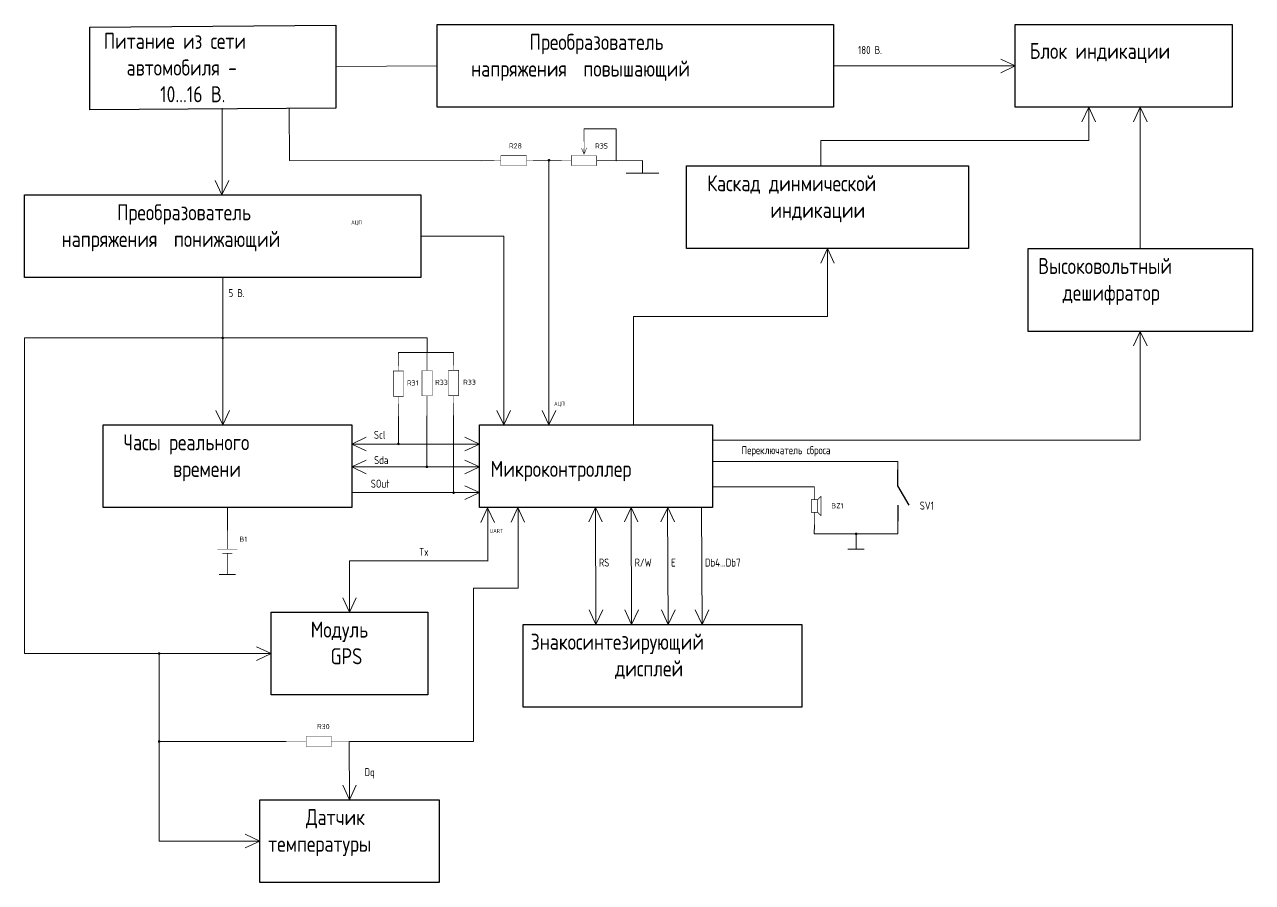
# Model space of a CAD drawing. Header units: millimetres. Extents: x 16690 to 18573, y 22819 to 23674.
# Drawn here: x 17806 to 18573, y 23137 to 23674 of the extents above; entities that cross this region are included whole.
import ezdxf

# ---------------------------------------------------------------- set-up
doc = ezdxf.new("R2010")
doc.units = ezdxf.units.MM
doc.layers.get('0').update_dxf_attribs({"lineweight": 25})
for name, color, linetype, lineweight in [('0.25-TEXT', 7, 'Continuous', 15), ('SHEET1', 7, 'Continuous', 5), ('стрелки', 7, 'Continuous', 20)]:
    doc.layers.add(name, color=color, linetype=linetype, lineweight=lineweight)
doc.styles.get("Standard").update_dxf_attribs({"font": 'isocpeur.ttf'})
doc.styles.add('ГОСТ 2.304', font='cs_gost2304.shx')

# ---------------------------------------------------------------- blocks, each defined once
blk = doc.blocks.new('UNIT_DISC')
at = {"linetype": 'Continuous', "const_width": 0.5}
blk.add_lwpolyline([(0.25, 0, 1), (-0.25, 0, 1)], format="xyb", close=True, dxfattribs=at)
blk = doc.blocks.new('B1')
at = {"layer": 'SHEET1', "linetype": 'Continuous'}
for points, const_width in [([(45, 180), (45, 185)], 0.254), ([(45, 180), (45, 177.5)], 0.2), ([(41, 177.5), (49, 177.5)], 0.2), ([(43, 175.9), (47, 175.9)], 0.2), ([(45, 175.94), (45, 172.5)], 0.2), ([(45, 172.5), (45, 167.5)], 0.254)]:
    blk.add_lwpolyline(points, dxfattribs=dict(at, const_width=const_width))
at = {"layer": 'SHEET1'}
for p, xscale, yscale, zscale in [((45, 185), 0.254, 0.254, 0.254), ((45, 180), 0.254, 0.254, 0.254), ((45, 180), 0.2, 0.2, 0.2), ((45, 177.5), 0.2, 0.2, 0.2), ((45, 175), 0.2, 0.2, 0.2), ((45, 172.5), 0.254, 0.254, 0.254), ((45, 172.5), 0.2, 0.2, 0.2), ((45, 167.5), 0.254, 0.254, 0.254)]:
    blk.add_blockref('UNIT_DISC', p, dxfattribs=dict(at, xscale=xscale, yscale=yscale, zscale=zscale))
blk.add_text('B1', height=2.032, dxfattribs=at).set_placement((49.78, 180.44))
blk = doc.blocks.new('A$C0D1438CF')
at = {"layer": 'стрелки'}
for q in [(0, 9.06), (8.45, 9.06)]:
    blk.add_line((4.23, 0), q, dxfattribs=at)
blk = doc.blocks.new('BZ1')
at = {"layer": 'SHEET1', "linetype": 'Continuous', "const_width": 0.254}
for points in [[(132.5, 137.66), (132.5, 142.66)], [(131.23, 137.66), (133.77, 137.66)], [(131.23, 132.58), (131.23, 137.66)], [(133.77, 137.66), (135.04, 138.93)], [(133.77, 132.58), (133.77, 137.66)], [(135.04, 131.31), (135.04, 138.93)], [(131.23, 132.58), (133.77, 132.58)], [(132.5, 132.58), (132.5, 127.58)], [(135.04, 131.31), (133.77, 132.58)]]:
    blk.add_lwpolyline(points, dxfattribs=at)
at = {"layer": 'SHEET1', "xscale": 0.254, "yscale": 0.254, "zscale": 0.254}
for p in [(132.5, 142.66), (131.23, 137.66), (131.23, 137.66), (132.5, 137.66), (133.77, 137.66), (133.77, 137.66), (133.77, 137.66), (135.04, 138.93), (135.04, 138.93), (131.23, 132.58), (131.23, 132.58), (132.5, 132.58), (133.77, 132.58), (133.77, 132.58), (133.77, 132.58), (135.04, 131.31), (135.04, 131.31), (132.5, 127.58)]:
    blk.add_blockref('UNIT_DISC', p, dxfattribs=at)
at = {"layer": 'SHEET1'}
blk.add_text('BZ1', height=2.032, dxfattribs=at).set_placement((139.11, 134.21))

msp = doc.modelspace()

# ---------------------------------------------------------------- linework, layer by layer
for p, q in [((18351.42, 23385.32), (18351.42, 23395.32)), ((18358.42, 23373.32), (18351.42, 23385.32)), ((18351.42, 23373.32), (18351.42, 23363.32))]:
    msp.add_line(p, q)
for points in [[(17846.77, 23671.97), (18000.46, 23673.1), (18000.46, 23621.4), (17846.77, 23620.28)], [(18063.65, 23673.56), (18311.15, 23673.56), (18311.15, 23621.86), (18063.65, 23621.86)], [(18424.64, 23673.56), (18560.17, 23673.56), (18560.17, 23621.86), (18424.64, 23621.86)], [(18219.4, 23585.23), (18395.64, 23585.23), (18395.64, 23533.54), (18219.4, 23533.54)], [(17806, 23567.09), (18053.5, 23567.09), (18053.5, 23515.4), (17806, 23515.4)], [(18432.74, 23533.54), (18572.9, 23533.54), (18572.9, 23481.84), (18432.74, 23481.84)], [(17855, 23423.4), (18010.37, 23423.4), (18010.37, 23371.7), (17855, 23371.7)], [(18090.12, 23423.4), (18235.67, 23423.4), (18235.67, 23371.7), (18090.12, 23371.7)], [(17959.98, 23306.32), (18057.86, 23306.32), (18057.86, 23254.63), (17959.98, 23254.63)], [(18117.46, 23298.73), (18291.52, 23298.73), (18291.52, 23247.04), (18117.46, 23247.04)], [(17952.91, 23189.15), (18064.93, 23189.15), (18064.93, 23137.46), (17952.91, 23137.46)]]:
    msp.add_lwpolyline(points, close=True)
at = {"layer": '0.25-TEXT', "linetype": 'Continuous', "lineweight": 9, "const_width": 0.317}
msp.add_lwpolyline([(18041.11, 23457.09), (18036.36, 23457.09)], dxfattribs=at)
at = {"layer": 'SHEET1', "linetype": 'Continuous'}
for points, const_width in [([(18155.48, 23600.44), (18155.5, 23608.36)], 0.402), ([(18155.48, 23600.44), (18155.45, 23592.52)], 0.317), ([(18163.36, 23591.51), (18147.52, 23591.56)], 0.317), ([(18147.54, 23591.76), (18147.55, 23585.42)], 0.317), ([(18153.81, 23596.41), (18155.45, 23592.52)], 0.317), ([(18155.45, 23592.52), (18157.06, 23596.48)], 0.317), ([(18163.27, 23591.7), (18163.28, 23585.36)], 0.317), ([(18103.42, 23585.26), (18111.47, 23585.26)], 0.317), ([(18131.46, 23588.59), (18131.58, 23588.59)], 0.402), ([(18147.54, 23585.51), (18163.37, 23585.46)], 0.317), ([(18167.31, 23588.52), (18175.23, 23588.49)], 0.402), ([(17977.23, 23225.54), (17969.31, 23225.54)], 0.402), ([(17981.89, 23225.54), (17977.31, 23225.54)], 0.317), ([(17981.89, 23228.71), (17981.89, 23222.37)], 0.317), ([(17997.73, 23228.71), (17981.89, 23228.71)], 0.317), ([(17981.89, 23222.37), (17989.81, 23222.37)], 0.317), ([(17989.81, 23222.37), (17997.73, 23222.37)], 0.317), ([(17997.73, 23223.96), (17997.73, 23228.71)], 0.317), ([(17997.73, 23225.54), (18000.9, 23225.54)], 0.317), ([(17997.73, 23222.37), (17997.73, 23223.96)], 0.317), ([(18000.9, 23225.54), (18008.82, 23225.54)], 0.402)]:
    msp.add_lwpolyline(points, dxfattribs=dict(at, const_width=const_width))
at = {"layer": 'SHEET1', "linetype": 'Continuous', "lineweight": -3}
for points, const_width in [([(18103.42, 23591.67), (18103.42, 23585.26)], 0.317), ([(18119.51, 23591.67), (18103.42, 23591.67)], 0.317), ([(18119.47, 23585.08), (18119.47, 23591.65)], 0.317), ([(18099.4, 23588.59), (18091.48, 23588.59)], 0.402), ([(18103.42, 23588.59), (18099.4, 23588.59)], 0.317), ([(18111.47, 23585.26), (18119.51, 23585.26)], 0.317), ([(18119.51, 23588.59), (18123.54, 23588.59)], 0.317), ([(18123.54, 23588.59), (18131.46, 23588.59)], 0.402), ([(18135.54, 23588.59), (18131.46, 23588.59)], 0.402), ([(18143.55, 23588.6), (18135.63, 23588.63)], 0.402), ([(18147.51, 23588.59), (18143.55, 23588.6)], 0.317), ([(18163.35, 23588.53), (18167.31, 23588.52)], 0.317)]:
    msp.add_lwpolyline(points, dxfattribs=dict(at, const_width=const_width))
at = {"layer": 'SHEET1', "linetype": 'Continuous', "lineweight": 18}
for points, const_width in [([(18039.53, 23460.26), (18039.53, 23468.18)], 0.402), ([(18057.37, 23460.56), (18057.37, 23468.48)], 0.402), ([(18073.93, 23460.68), (18073.93, 23468.6)], 0.402), ([(18039.53, 23457.09), (18039.53, 23460.26)], 0.317), ([(18057.37, 23457.39), (18057.37, 23460.56)], 0.317), ([(18073.93, 23457.51), (18073.93, 23460.68)], 0.317), ([(18036.36, 23457.09), (18036.36, 23441.25)], 0.317), ([(18042.7, 23457.09), (18041.11, 23457.09)], 0.317), ([(18042.7, 23449.17), (18042.7, 23457.09)], 0.317), ([(18058.95, 23457.39), (18054.2, 23457.39)], 0.317), ([(18054.2, 23457.39), (18054.2, 23441.55)], 0.317), ([(18060.54, 23457.39), (18058.95, 23457.39)], 0.317), ([(18060.54, 23449.47), (18060.54, 23457.39)], 0.317), ([(18070.76, 23457.51), (18070.76, 23441.67)], 0.317), ([(18077.1, 23457.51), (18075.52, 23457.51)], 0.317), ([(18077.1, 23449.59), (18077.1, 23457.51)], 0.317), ([(18042.7, 23441.25), (18042.7, 23449.17)], 0.317), ([(18060.54, 23441.55), (18060.54, 23449.47)], 0.317), ([(18077.1, 23441.67), (18077.1, 23449.59)], 0.317), ([(18036.36, 23441.25), (18042.7, 23441.25)], 0.317), ([(18039.53, 23436.59), (18039.53, 23428.67)], 0.402), ([(18039.53, 23441.25), (18039.53, 23436.67)], 0.317), ([(18054.2, 23441.55), (18060.54, 23441.55)], 0.317), ([(18057.37, 23436.89), (18057.37, 23428.97)], 0.402), ([(18057.37, 23441.55), (18057.37, 23436.97)], 0.317), ([(18070.76, 23441.67), (18077.1, 23441.67)], 0.317), ([(18073.93, 23437.02), (18073.93, 23429.1)], 0.402), ([(18073.93, 23441.67), (18073.93, 23437.09)], 0.317)]:
    msp.add_lwpolyline(points, dxfattribs=dict(at, const_width=const_width))
at = {"layer": 'SHEET1', "linetype": 'Continuous', "lineweight": 9, "const_width": 0.317}
msp.add_lwpolyline([(18075.52, 23457.51), (18070.76, 23457.51)], dxfattribs=at)
at = {"layer": 'стрелки'}
for p, q in [((18424.73, 23647.69), (18415.67, 23651.92)), ((18000.46, 23647.25), (18063.65, 23647.71)), ((18311.15, 23647.71), (18424.64, 23647.71)), ((18424.73, 23647.69), (18415.67, 23643.47)), ((17929.35, 23621.4), (17929.35, 23567.09)), ((17971.57, 23588.59), (17971.34, 23621.19)), ((18470.61, 23621.86), (18466.39, 23612.8)), ((18470.61, 23601.08), (18470.61, 23621.86)), ((18470.61, 23621.86), (18474.84, 23612.8)), ((18502.82, 23621.86), (18498.59, 23612.8)), ((18502.82, 23621.86), (18502.82, 23533.54)), ((18502.82, 23621.86), (18507.04, 23612.8)), ((18155.5, 23608.46), (18175.4, 23608.46)), ((18175.4, 23608.46), (18175.4, 23588.49)), ((18303.38, 23585.23), (18303.38, 23601.08)), ((18303.38, 23601.08), (18470.61, 23601.08)), ((18091.48, 23588.49), (17971.57, 23588.59)), ((18133.5, 23588.59), (18133.5, 23423.4)), ((18175.4, 23588.49), (18192.03, 23588.59)), ((18192.03, 23588.59), (18192.03, 23580.62)), ((18181.84, 23580.62), (18192.03, 23580.62)), ((18192.03, 23580.62), (18202.22, 23580.62)), ((18053.5, 23541.24), (18105.25, 23541.24)), ((18105.25, 23541.24), (18105.25, 23423.4)), ((18307.52, 23533.54), (18303.29, 23524.47)), ((18307.52, 23491.03), (18307.52, 23533.54)), ((18307.52, 23533.54), (18311.75, 23524.47)), ((17929.75, 23515.4), (17929.75, 23423.4)), ((18307.52, 23491.03), (18186.39, 23491.03)), ((18186.39, 23491.03), (18186.39, 23423.4)), ((17929.75, 23477.7), (17806, 23477.69)), ((17806.05, 23477.69), (17806.05, 23280.48)), ((18057.36, 23477.7), (17929.75, 23477.7)), ((18057.36, 23468.55), (18057.36, 23477.7)), ((18502.82, 23481.84), (18498.59, 23472.78)), ((18502.82, 23481.84), (18502.82, 23413.86)), ((18502.82, 23481.84), (18507.04, 23472.78)), ((18073.9, 23468.71), (18039.5, 23468.71)), ((18039.5, 23468.71), (18039.5, 23468.03)), ((18073.93, 23429.2), (18073.93, 23381.05)), ((18039.53, 23428.57), (18039.53, 23411.43)), ((18010.37, 23411.43), (18019.43, 23415.66)), ((18090.07, 23411.43), (18081.01, 23415.66)), ((18502.82, 23413.86), (18235.67, 23413.86)), ((18010.37, 23411.43), (18090.07, 23411.43)), ((18010.37, 23411.43), (18019.43, 23407.2)), ((18090.07, 23411.43), (18081.01, 23407.2)), ((18010.38, 23397.09), (18019.44, 23401.31)), ((18090.12, 23397.09), (18081.06, 23401.31)), ((18235.67, 23400.48), (18351.42, 23400.48)), ((18351.42, 23400.48), (18351.42, 23395.32)), ((18010.38, 23397.09), (18090.12, 23397.09)), ((18010.38, 23397.09), (18019.44, 23392.86)), ((18090.12, 23397.09), (18081.06, 23392.86)), ((18090.12, 23381.05), (18081.06, 23385.27)), ((18299.46, 23384.64), (18235.67, 23384.64)), ((18010.35, 23381.05), (18090.12, 23381.05)), ((18090.12, 23381.05), (18081.06, 23376.82)), ((17932.68, 23371.7), (17932.68, 23357.65)), ((18095.21, 23371.48), (18090.98, 23362.41)), ((18095.21, 23371.48), (18099.43, 23362.41)), ((18095.33, 23338.2), (18095.33, 23371.47)), ((18114.1, 23371.66), (18109.87, 23362.6)), ((18114.1, 23371.66), (18118.32, 23362.6)), ((18114.22, 23338.39), (18114.22, 23371.66)), ((18162.57, 23371.78), (18158.35, 23362.72)), ((18162.53, 23371.7), (18162.9, 23298.73)), ((18162.57, 23371.78), (18166.8, 23362.72)), ((18184.85, 23371.78), (18180.63, 23362.72)), ((18184.82, 23371.7), (18185.18, 23298.73)), ((18184.85, 23371.78), (18189.08, 23362.72)), ((18207.7, 23371.78), (18203.48, 23362.72)), ((18207.66, 23371.7), (18208.03, 23298.73)), ((18207.7, 23371.78), (18211.93, 23362.72)), ((18228.76, 23371.7), (18229.12, 23298.73)), ((18299.36, 23360.85), (18299.26, 23355.35)), ((18351.42, 23355.35), (18351.42, 23363.32)), ((18299.26, 23355.35), (18351.42, 23355.35)), ((18325.34, 23355.35), (18325.34, 23345.77)), ((18320.25, 23345.77), (18330.43, 23345.77)), ((18008.92, 23306.32), (18008.92, 23338.42)), ((18008.92, 23338.42), (18095.33, 23338.42)), ((18114.22, 23321.32), (18114.22, 23338.39)), ((17932.65, 23329.94), (17927.46, 23329.94)), ((17927.46, 23329.94), (17937.65, 23329.94)), ((18086.35, 23225.54), (18086.35, 23321.32)), ((18086.35, 23321.32), (18114.22, 23321.32)), ((17959.98, 23280.48), (17950.92, 23284.7)), ((17806, 23280.48), (17959.98, 23280.48)), ((17890.06, 23225.54), (17890.06, 23280.48)), ((17890.06, 23280.48), (17890.06, 23225.54)), ((17959.98, 23280.48), (17950.92, 23276.25)), ((17969.31, 23225.64), (17890.06, 23225.54)), ((17890.06, 23225.54), (17890.06, 23163.31)), ((18008.82, 23225.44), (18008.92, 23189.15)), ((18008.92, 23225.54), (18086.35, 23225.54)), ((18008.92, 23189.15), (18004.69, 23198.22)), ((18008.92, 23189.15), (18013.14, 23198.22)), ((17890.06, 23163.31), (17952.91, 23163.31)), ((17952.91, 23163.31), (17943.84, 23167.53)), ((17952.91, 23163.31), (17943.84, 23159.08))]:
    msp.add_line(p, q, dxfattribs=at)
at = {"layer": 'стрелки', "lineweight": 18}
msp.add_line((18057.27, 23428.97), (18057.27, 23397.09), dxfattribs=at)

# ---------------------------------------------------------------- block references
at = {"xscale": 1.584000000000023, "yscale": 1.584000000000023, "zscale": 1.584000000000023}
for name, p in [('BZ1', (18089.48, 23158.67)), ('B1', (17861.37, 23064.52))]:
    msp.add_blockref(name, p, dxfattribs=at)
at = {"layer": 'SHEET1'}
for p, xscale, yscale, zscale, rotation in [((18155.5, 23608.36), 0.4023360000000057, 0.4023360000000057, 0.4023360000000057, 359.7981595455544), ((18155.48, 23600.44), 0.4023360000000057, 0.4023360000000057, 0.4023360000000057, 359.7981595455544), ((18155.48, 23600.44), 0.3168000000000045, 0.3168000000000045, 0.3168000000000045, 359.7981595455544), ((18155.45, 23592.52), 0.3168000000000045, 0.3168000000000045, 0.3168000000000045, 359.7981595455544), ((18155.45, 23592.52), 0.3168000000000045, 0.3168000000000045, 0.3168000000000045, 359.7981595455544), ((18155.45, 23592.52), 0.3168000000000045, 0.3168000000000045, 0.3168000000000045, 359.7981595455544), ((18091.48, 23588.59), 0.4023360000000057, 0.4023360000000057, 0.4023360000000057, 90), ((18099.4, 23588.59), 0.4023360000000057, 0.4023360000000057, 0.4023360000000057, 90), ((18099.4, 23588.59), 0.3168000000000045, 0.3168000000000045, 0.3168000000000045, 90), ((18103.42, 23588.59), 0.3168000000000045, 0.3168000000000045, 0.3168000000000045, 90), ((18119.51, 23588.59), 0.3168000000000045, 0.3168000000000045, 0.3168000000000045, 90), ((18123.54, 23588.59), 0.4023360000000057, 0.4023360000000057, 0.4023360000000057, 90), ((18123.54, 23588.59), 0.3168000000000045, 0.3168000000000045, 0.3168000000000045, 90), ((18131.46, 23588.59), 0.4023360000000057, 0.4023360000000057, 0.4023360000000057, 90), ((18131.46, 23588.59), 0.4023360000000057, 0.4023360000000057, 0.4023360000000057, 90), ((18131.46, 23588.59), 0.4023360000000057, 0.4023360000000057, 0.4023360000000057, 90), ((18131.58, 23588.59), 0.4023360000000057, 0.4023360000000057, 0.4023360000000057, 90), ((18135.54, 23588.59), 0.4023360000000057, 0.4023360000000057, 0.4023360000000057, 90), ((18135.63, 23588.63), 0.4023360000000057, 0.4023360000000057, 0.4023360000000057, 359.7981595455544), ((18167.31, 23588.52), 0.4023360000000057, 0.4023360000000057, 0.4023360000000057, 359.7981595455544), ((18167.31, 23588.52), 0.3168000000000045, 0.3168000000000045, 0.3168000000000045, 359.7981595455544), ((18175.23, 23588.49), 0.4023360000000057, 0.4023360000000057, 0.4023360000000057, 359.7981595455544), ((17969.31, 23225.54), 0.4023360000000057, 0.4023360000000057, 0.4023360000000057, 270), ((17977.23, 23225.54), 0.4023360000000057, 0.4023360000000057, 0.4023360000000057, 270), ((17977.31, 23225.54), 0.3168000000000045, 0.3168000000000045, 0.3168000000000045, 270), ((17981.89, 23228.71), 0.3168000000000045, 0.3168000000000045, 0.3168000000000045, 270), ((17981.89, 23228.71), 0.3168000000000045, 0.3168000000000045, 0.3168000000000045, 270), ((17981.89, 23225.54), 0.3168000000000045, 0.3168000000000045, 0.3168000000000045, 270), ((17981.89, 23222.37), 0.3168000000000045, 0.3168000000000045, 0.3168000000000045, 270), ((17981.89, 23222.37), 0.3168000000000045, 0.3168000000000045, 0.3168000000000045, 270), ((17989.81, 23222.37), 0.3168000000000045, 0.3168000000000045, 0.3168000000000045, 270), ((17989.81, 23222.37), 0.3168000000000045, 0.3168000000000045, 0.3168000000000045, 270), ((17997.73, 23228.71), 0.3168000000000045, 0.3168000000000045, 0.3168000000000045, 270), ((17997.73, 23228.71), 0.3168000000000045, 0.3168000000000045, 0.3168000000000045, 270), ((17997.73, 23225.54), 0.3168000000000045, 0.3168000000000045, 0.3168000000000045, 270), ((17997.73, 23223.96), 0.3168000000000045, 0.3168000000000045, 0.3168000000000045, 270), ((17997.73, 23223.96), 0.3168000000000045, 0.3168000000000045, 0.3168000000000045, 270), ((17997.73, 23222.37), 0.3168000000000045, 0.3168000000000045, 0.3168000000000045, 270), ((17997.73, 23222.37), 0.3168000000000045, 0.3168000000000045, 0.3168000000000045, 270), ((18000.9, 23225.54), 0.4023360000000057, 0.4023360000000057, 0.4023360000000057, 270), ((18000.9, 23225.54), 0.3168000000000045, 0.3168000000000045, 0.3168000000000045, 270), ((18008.82, 23225.54), 0.4023360000000057, 0.4023360000000057, 0.4023360000000057, 270)]:
    msp.add_blockref('UNIT_DISC', p, dxfattribs=dict(at, xscale=xscale, yscale=yscale, zscale=zscale, rotation=rotation))
at = {"layer": 'SHEET1', "lineweight": -3}
for p, xscale, yscale, zscale, rotation in [((18119.47, 23591.65), 0.3168000000000045, 0.3168000000000045, 0.3168000000000045, 90), ((18143.55, 23588.6), 0.4023360000000057, 0.4023360000000057, 0.4023360000000057, 359.7981595455544), ((18143.55, 23588.6), 0.3168000000000045, 0.3168000000000045, 0.3168000000000045, 359.7981595455544), ((18147.51, 23588.59), 0.3168000000000045, 0.3168000000000045, 0.3168000000000045, 359.7981595455544), ((18163.35, 23588.53), 0.3168000000000045, 0.3168000000000045, 0.3168000000000045, 359.7981595455544)]:
    msp.add_blockref('UNIT_DISC', p, dxfattribs=dict(at, xscale=xscale, yscale=yscale, zscale=zscale, rotation=rotation))
at = {"layer": 'SHEET1'}
for p, xscale, yscale, zscale in [((18133.54, 23588.77), 1.609344000000023, 1.609344000000023, 1.609344000000023), ((17929.75, 23477.7), 1.609344000000023, 1.609344000000023, 1.609344000000023), ((18039.53, 23468.18), 0.4023360000000057, 0.4023360000000057, 0.4023360000000057), ((18057.37, 23468.48), 0.4023360000000057, 0.4023360000000057, 0.4023360000000057), ((18073.93, 23468.6), 0.4023360000000057, 0.4023360000000057, 0.4023360000000057), ((18042.7, 23449.17), 0.3168000000000045, 0.3168000000000045, 0.3168000000000045), ((18042.7, 23449.17), 0.3168000000000045, 0.3168000000000045, 0.3168000000000045), ((18060.54, 23449.47), 0.3168000000000045, 0.3168000000000045, 0.3168000000000045), ((18060.54, 23449.47), 0.3168000000000045, 0.3168000000000045, 0.3168000000000045), ((18057.37, 23441.55), 0.3168000000000045, 0.3168000000000045, 0.3168000000000045), ((18060.54, 23441.55), 0.3168000000000045, 0.3168000000000045, 0.3168000000000045), ((18060.54, 23441.55), 0.3168000000000045, 0.3168000000000045, 0.3168000000000045), ((18039.53, 23428.67), 0.4023360000000057, 0.4023360000000057, 0.4023360000000057), ((18073.93, 23429.1), 0.4023360000000057, 0.4023360000000057, 0.4023360000000057), ((18039.52, 23411.5), 1.609344000000023, 1.609344000000023, 1.609344000000023), ((18057.27, 23397.19), 1.609344000000023, 1.609344000000023, 1.609344000000023), ((18073.99, 23381.02), 1.609344000000023, 1.609344000000023, 1.609344000000023), ((18325.42, 23355.31), 1.609344000000023, 1.609344000000023, 1.609344000000023), ((17890.07, 23280.47), 1.609344000000023, 1.609344000000023, 1.609344000000023), ((17890.08, 23225.54), 1.609344000000023, 1.609344000000023, 1.609344000000023)]:
    msp.add_blockref('UNIT_DISC', p, dxfattribs=dict(at, xscale=xscale, yscale=yscale, zscale=zscale))
at = {"layer": 'SHEET1', "lineweight": 18}
for p, xscale, yscale, zscale in [((18039.53, 23460.26), 0.4023360000000057, 0.4023360000000057, 0.4023360000000057), ((18039.53, 23460.26), 0.3168000000000045, 0.3168000000000045, 0.3168000000000045), ((18057.37, 23460.56), 0.4023360000000057, 0.4023360000000057, 0.4023360000000057), ((18057.37, 23460.56), 0.3168000000000045, 0.3168000000000045, 0.3168000000000045), ((18073.93, 23460.68), 0.4023360000000057, 0.4023360000000057, 0.4023360000000057), ((18073.93, 23460.68), 0.3168000000000045, 0.3168000000000045, 0.3168000000000045), ((18036.36, 23457.09), 0.3168000000000045, 0.3168000000000045, 0.3168000000000045), ((18036.36, 23457.09), 0.3168000000000045, 0.3168000000000045, 0.3168000000000045), ((18039.53, 23457.09), 0.3168000000000045, 0.3168000000000045, 0.3168000000000045), ((18041.11, 23457.09), 0.3168000000000045, 0.3168000000000045, 0.3168000000000045), ((18041.11, 23457.09), 0.3168000000000045, 0.3168000000000045, 0.3168000000000045), ((18042.7, 23457.09), 0.3168000000000045, 0.3168000000000045, 0.3168000000000045), ((18042.7, 23457.09), 0.3168000000000045, 0.3168000000000045, 0.3168000000000045), ((18054.2, 23457.39), 0.3168000000000045, 0.3168000000000045, 0.3168000000000045), ((18054.2, 23457.39), 0.3168000000000045, 0.3168000000000045, 0.3168000000000045), ((18057.37, 23457.39), 0.3168000000000045, 0.3168000000000045, 0.3168000000000045), ((18058.95, 23457.39), 0.3168000000000045, 0.3168000000000045, 0.3168000000000045), ((18058.95, 23457.39), 0.3168000000000045, 0.3168000000000045, 0.3168000000000045), ((18060.54, 23457.39), 0.3168000000000045, 0.3168000000000045, 0.3168000000000045), ((18060.54, 23457.39), 0.3168000000000045, 0.3168000000000045, 0.3168000000000045), ((18070.76, 23457.51), 0.3168000000000045, 0.3168000000000045, 0.3168000000000045), ((18070.76, 23457.51), 0.3168000000000045, 0.3168000000000045, 0.3168000000000045), ((18073.93, 23457.51), 0.3168000000000045, 0.3168000000000045, 0.3168000000000045), ((18075.52, 23457.51), 0.3168000000000045, 0.3168000000000045, 0.3168000000000045), ((18075.52, 23457.51), 0.3168000000000045, 0.3168000000000045, 0.3168000000000045), ((18077.1, 23457.51), 0.3168000000000045, 0.3168000000000045, 0.3168000000000045), ((18077.1, 23457.51), 0.3168000000000045, 0.3168000000000045, 0.3168000000000045), ((18077.1, 23449.59), 0.3168000000000045, 0.3168000000000045, 0.3168000000000045), ((18077.1, 23449.59), 0.3168000000000045, 0.3168000000000045, 0.3168000000000045), ((18036.36, 23441.25), 0.3168000000000045, 0.3168000000000045, 0.3168000000000045), ((18036.36, 23441.25), 0.3168000000000045, 0.3168000000000045, 0.3168000000000045), ((18039.53, 23436.59), 0.4023360000000057, 0.4023360000000057, 0.4023360000000057), ((18039.53, 23441.25), 0.3168000000000045, 0.3168000000000045, 0.3168000000000045), ((18039.53, 23436.67), 0.3168000000000045, 0.3168000000000045, 0.3168000000000045), ((18042.7, 23441.25), 0.3168000000000045, 0.3168000000000045, 0.3168000000000045), ((18042.7, 23441.25), 0.3168000000000045, 0.3168000000000045, 0.3168000000000045), ((18054.2, 23441.55), 0.3168000000000045, 0.3168000000000045, 0.3168000000000045), ((18054.2, 23441.55), 0.3168000000000045, 0.3168000000000045, 0.3168000000000045), ((18057.37, 23436.89), 0.4023360000000057, 0.4023360000000057, 0.4023360000000057), ((18057.37, 23436.97), 0.3168000000000045, 0.3168000000000045, 0.3168000000000045), ((18070.76, 23441.67), 0.3168000000000045, 0.3168000000000045, 0.3168000000000045), ((18070.76, 23441.67), 0.3168000000000045, 0.3168000000000045, 0.3168000000000045), ((18073.93, 23437.02), 0.4023360000000057, 0.4023360000000057, 0.4023360000000057), ((18073.93, 23441.67), 0.3168000000000045, 0.3168000000000045, 0.3168000000000045), ((18073.93, 23437.09), 0.3168000000000045, 0.3168000000000045, 0.3168000000000045), ((18077.1, 23441.67), 0.3168000000000045, 0.3168000000000045, 0.3168000000000045), ((18077.1, 23441.67), 0.3168000000000045, 0.3168000000000045, 0.3168000000000045), ((18057.37, 23428.97), 0.4023360000000057, 0.4023360000000057, 0.4023360000000057)]:
    msp.add_blockref('UNIT_DISC', p, dxfattribs=dict(at, xscale=xscale, yscale=yscale, zscale=zscale))
at = {"layer": 'стрелки'}
for p in [(17925.06, 23567.09), (17925.54, 23423.4), (18101.03, 23423.4), (18129.28, 23423.4), (18004.69, 23306.32), (18158.67, 23298.73), (18180.95, 23298.73), (18203.8, 23298.73), (18224.9, 23298.73)]:
    msp.add_blockref('A$C0D1438CF', p, dxfattribs=at)

# ---------------------------------------------------------------- texts
at = {"layer": '0.25-TEXT', "char_height": 10, "attachment_point": 1, "style": 'ГОСТ 2.304'}
for s, width, insert in [('\\pi0.43327;Питание из сети \\P\\pi14.719;автомобиля - \\P\\pi35.671;10...16 В.', 140.3903, (17854.99, 23668.34)), ('\\pi50.78;Преобразователь \\P\\pi14.351;напряжения  повышающий', 236.7973, (18070.6, 23667.71)), ('\\pi57.208;Блок индикации ', 236.7973, (18376.57, 23662.1)), ('\\pi39.827;Каскад динмической \\P\\pi79.351;индикации', 236.7973, (18192.46, 23579.38)), ('\\pi50.78;Преобразователь \\P\\pi16.256;напряжения  понижающий', 236.7973, (17812.95, 23561.24)), ('\\pi53.875;Высоковольтный \\P\\pi69.113;дешифратор', 236.7973, (18385.19, 23527.69)), ('\\pi5.8272;Часы реального\\P\\pi36.78;времени', 135.4638, (17861.95, 23417.55)), ('\\PМикроконтроллер', 135.4638, (18097.07, 23417.55)), ('\\pi17.801;Модуль \\P\\pi30.182;GPS', 87.0309, (17966.93, 23300.47)), ('\\pi35.78;Знакосинтезирующий \\P\\pi88.399;дисплей', 236.7973, (18086.35, 23292.88)), ('\\pi38.684;Датчик \\P\\pi15.113;температуры', 135.4638, (17943.03, 23183.3))]:
    msp.add_mtext_dynamic_manual_height_columns(s, width=width, gutter_width=12.5, heights=[0], dxfattribs=dict(at, insert=insert))
at = {"layer": 'SHEET1'}
for s, p in [('R28', (18108.51, 23596.11)), ('R33', (18079.88, 23448.4)), ('R31', (18044.8, 23447.98)), ('R33', (18062.37, 23448.33)), ('R30', (17988.62, 23233.27))]:
    msp.add_text(s, height=3.219, dxfattribs=at).set_placement(p)
msp.add_text('R35', height=3.219, rotation=359.79816, dxfattribs=at).set_placement((18162.3, 23596.09))
at = {"layer": 'стрелки', "attachment_point": 1, "style": 'ГОСТ 2.304'}
for s, width, insert, char_height in [('180 В.', 26.9169, (18326.58, 23660.15), 5), ('АЦП', 13.7761, (18010.01, 23551.15), 2.5), ('5 В.', 22.2978, (17933.39, 23508.24), 5), ('АЦП', 13.7761, (18136.72, 23437.83), 2.5), ('Scl', 22.2978, (18024.2, 23419.66), 5), ('Переключатель сброса', 92.939, (18253.77, 23410.06), 5), ('Sda', 22.2978, (18024.28, 23403.91), 5), ('SOut', 22.2978, (18022.26, 23389.16), 5), ('SV1', 22.2978, (18365.09, 23375.43), 5), ('UART', 13.7761, (18096.63, 23358.35), 2.5), ('Tx', 22.2978, (18052.39, 23346.54), 5), ('RS', 22.2978, (18164.7, 23339.86), 5), ('R/W', 22.2978, (18186.98, 23339.86), 5), ('E', 22.2978, (18209.83, 23339.86), 5), ('Db4...Db7', 22.2978, (18230.92, 23339.86), 5), ('Dq', 22.2978, (18018.31, 23208.89), 5)]:
    msp.add_mtext_dynamic_manual_height_columns(s, width=width, gutter_width=12.5, heights=[0], dxfattribs=dict(at, insert=insert, char_height=char_height))

doc.saveas('drawing.dxf')
